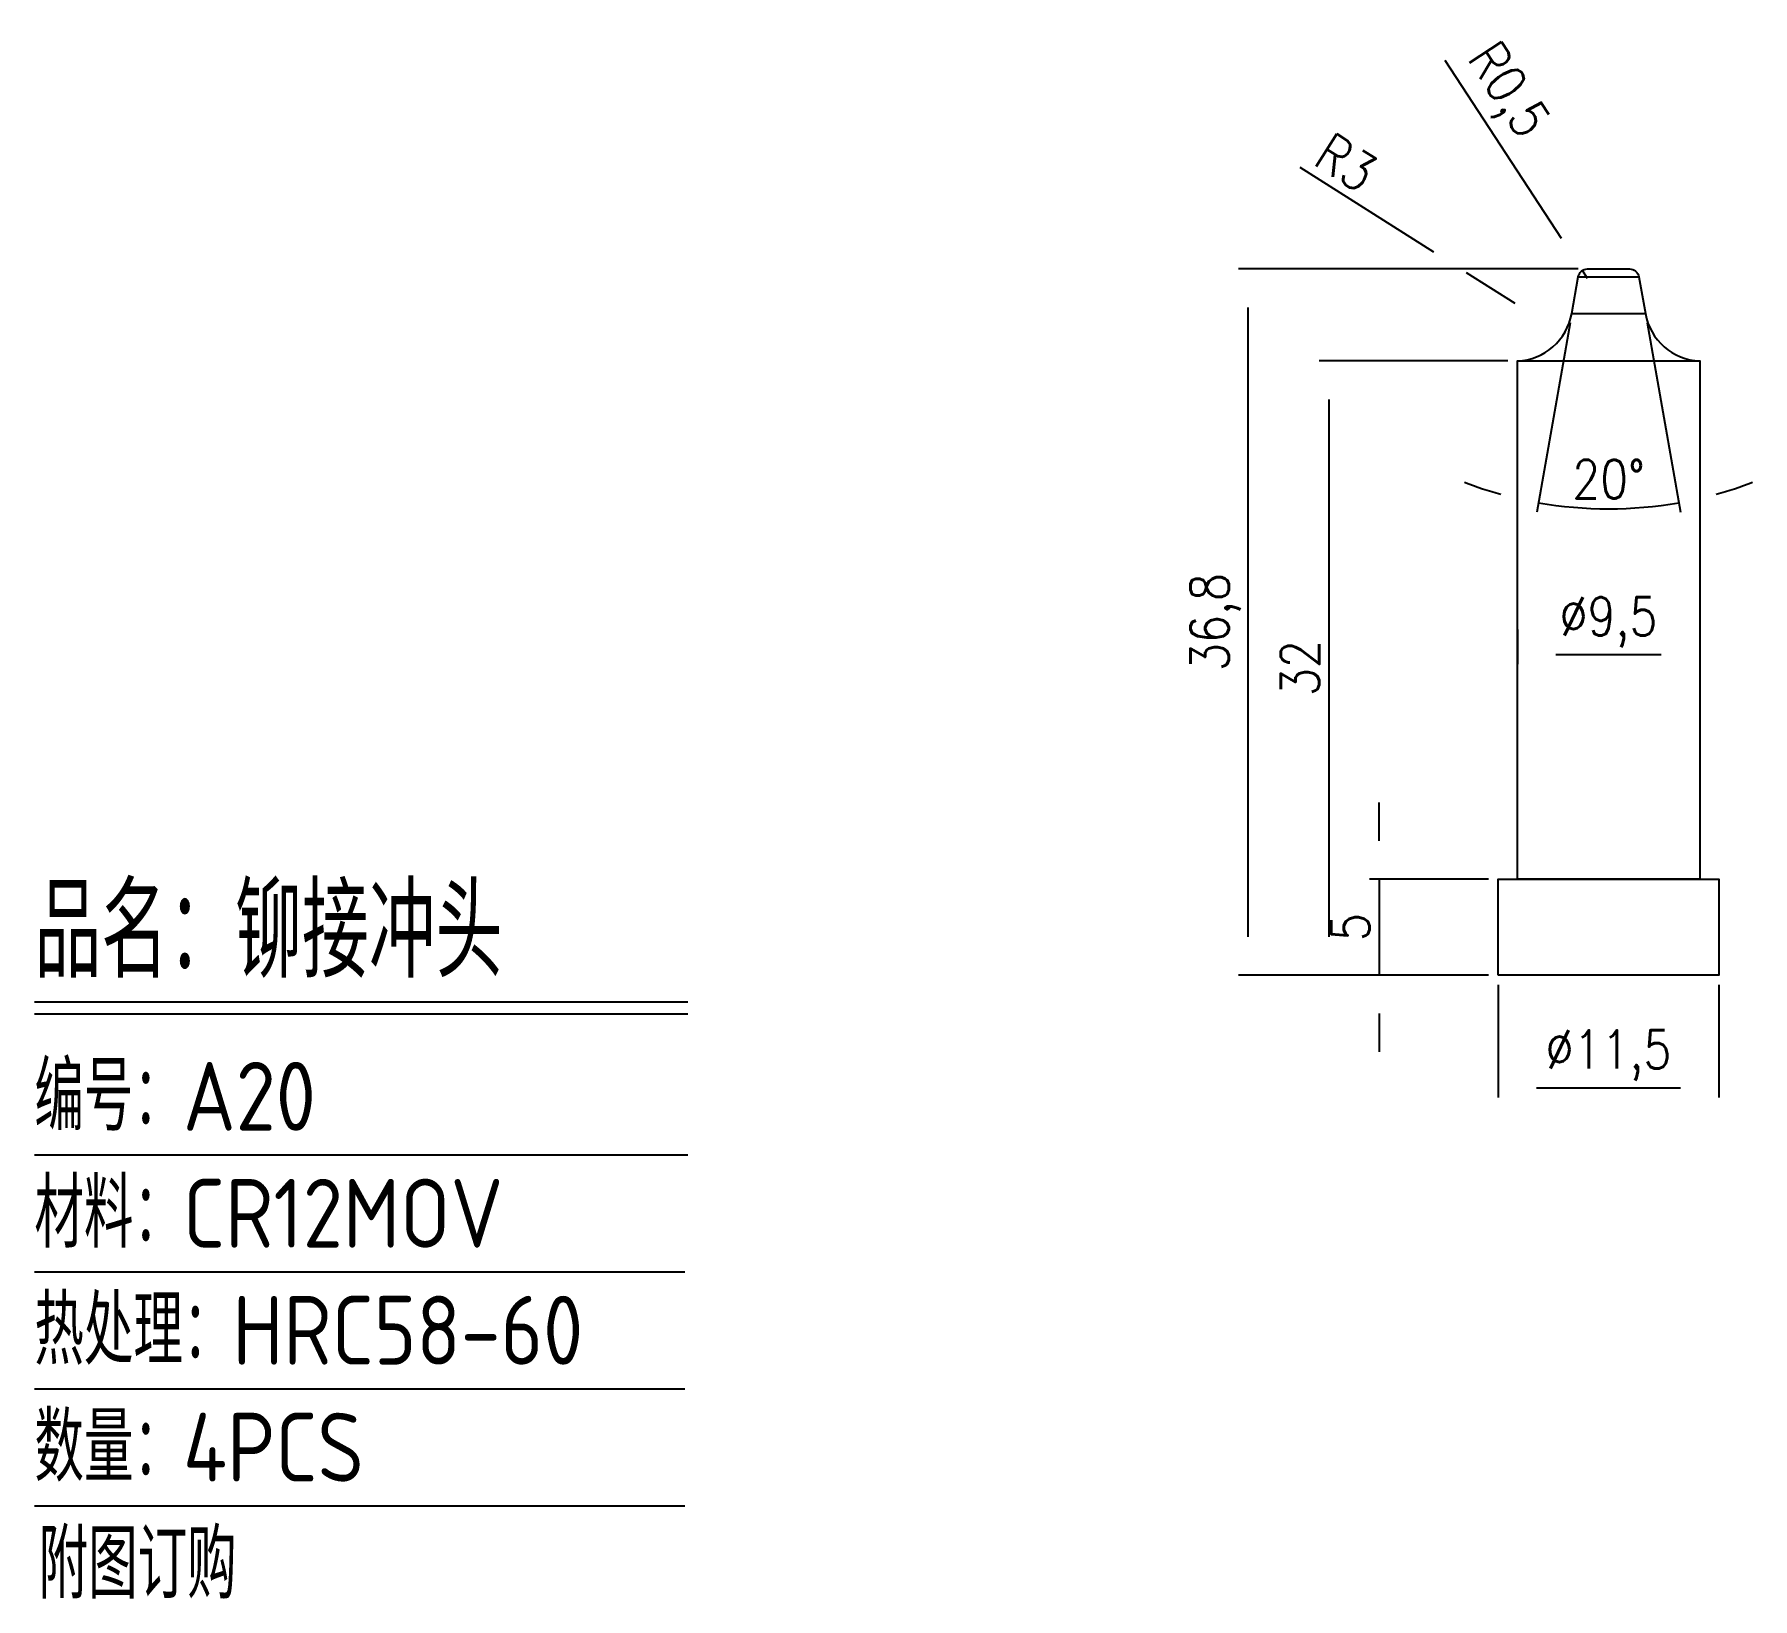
# Model space of a CAD drawing. Header units: millimetres. Extents: x 6595.8 to 6685.4, y -1955.8 to -1874.2.
import ezdxf

# ---------------------------------------------------------------- set-up
doc = ezdxf.new("R2010")
doc.units = ezdxf.units.MM
doc.layers.add('DIM', color=4, linetype='Continuous')
doc.layers.add('PRESS_D', color=5, linetype='Continuous')
doc.styles.add('gbenor', font='gbenor.shx', dxfattribs={"bigfont": 'gbcbig.shx'})
doc.styles.get("Standard").update_dxf_attribs({"font": 'txt.shx', "width": 0.85, "bigfont": 'ctxt.shx'})
doc.dimstyles.new('T-2-WX', dxfattribs={"dimtxt": 2, "dimasz": 2, "dimexe": 0.5, "dimexo": 0.5, "dimgap": 0.5, "dimtad": 1, "dimtxsty": 'Standard', "dimblk": 'OPEN30', "dimcen": 0, "dimazin": 3, "dimtfac": 1, "dimtmove": 0, "dimatfit": 3, "dimldrblk": 'OPEN30', "dimlwd": -1, "dimlwe": -1})

# ---------------------------------------------------------------- blocks, each defined once
blk = doc.blocks.new('*D7579')
at = {"layer": 'Defpoints', "color": 0}
for p in [(6676.776, -1886.46), (6659.078, -1923.256), (6672.114, -1923.256)]:
    blk.add_point(p, dxfattribs=at)
at = {"layer": 'DIM', "color": 0}
for p, q in [((6676.276, -1886.46), (6658.578, -1886.46)), ((6659.078, -1888.46), (6659.078, -1921.256)), ((6671.614, -1923.256), (6658.578, -1923.256))]:
    blk.add_line(p, q, dxfattribs=at)
at = {"layer": 'DIM', "color": 0, "insert": (6657.387, -1904.858), "char_height": 2, "attachment_point": 5, "rotation": 90}
blk.add_mtext('36,8', dxfattribs=at)
blk = doc.blocks.new('_Open30')
blk = doc.blocks.new('*D7580')
at = {"layer": 'Defpoints', "color": 0}
for p in [(6672.114, -1918.256), (6665.914, -1923.256), (6672.114, -1923.256)]:
    blk.add_point(p, dxfattribs=at)
at = {"layer": 'DIM', "color": 0}
for p, q in [((6665.914, -1916.256), (6665.914, -1914.256)), ((6671.614, -1918.256), (6665.414, -1918.256)), ((6665.914, -1918.256), (6665.914, -1923.256)), ((6671.614, -1923.256), (6665.414, -1923.256)), ((6665.914, -1925.256), (6665.914, -1927.256))]:
    blk.add_line(p, q, dxfattribs=at)
at = {"layer": 'DIM', "color": 0, "insert": (6664.414, -1920.756), "char_height": 2, "attachment_point": 5, "rotation": 90}
blk.add_mtext('5', dxfattribs=at)
blk = doc.blocks.new('*D7581')
at = {"layer": 'Defpoints', "color": 0}
for p in [(6673.116, -1904.756), (6682.616, -1904.756), (6682.616, -1906.557)]:
    blk.add_point(p, dxfattribs=at)
at = {"layer": 'DIM', "color": 0}
for p, q in [((6673.116, -1905.256), (6673.116, -1907.057)), ((6682.616, -1905.256), (6682.616, -1907.057)), ((6675.116, -1906.557), (6680.616, -1906.557))]:
    blk.add_line(p, q, dxfattribs=at)
at = {"layer": 'DIM', "color": 0, "insert": (6677.866, -1904.867), "char_height": 2, "attachment_point": 5}
blk.add_mtext('%%c9,5', dxfattribs=at)
blk = doc.blocks.new('*D7582')
at = {"layer": 'Defpoints', "color": 0}
for p in [(6672.114, -1923.256), (6683.614, -1923.256), (6683.614, -1929.128)]:
    blk.add_point(p, dxfattribs=at)
at = {"layer": 'DIM', "color": 0}
for p, q in [((6672.114, -1923.756), (6672.114, -1929.628)), ((6683.614, -1923.756), (6683.614, -1929.628)), ((6674.114, -1929.128), (6681.614, -1929.128))]:
    blk.add_line(p, q, dxfattribs=at)
at = {"layer": 'DIM', "color": 0, "insert": (6677.864, -1927.437), "char_height": 2, "attachment_point": 5}
blk.add_mtext('%%c11,5', dxfattribs=at)
blk = doc.blocks.new('*D7583')
at = {"layer": 'Defpoints', "color": 0}
for p in [(6673.116, -1891.255), (6663.289, -1923.256), (6672.114, -1923.256)]:
    blk.add_point(p, dxfattribs=at)
at = {"layer": 'DIM', "color": 0}
for p, q in [((6672.616, -1891.255), (6662.789, -1891.255)), ((6663.289, -1893.255), (6663.289, -1921.256)), ((6671.614, -1923.256), (6662.789, -1923.256))]:
    blk.add_line(p, q, dxfattribs=at)
at = {"layer": 'DIM', "color": 0, "insert": (6661.789, -1907.256), "char_height": 2, "attachment_point": 5, "rotation": 90}
blk.add_mtext('32', dxfattribs=at)
blk = doc.blocks.new('*D7584')
at = {"layer": 'Defpoints', "color": 0}
for p in [(6670.458, -1886.654), (6672.994, -1888.257)]:
    blk.add_point(p, dxfattribs=at)
at = {"layer": 'DIM', "color": 0}
for p, q in [((6668.768, -1885.585), (6661.801, -1881.179)), ((6672.994, -1888.257), (6670.458, -1886.654))]:
    blk.add_line(p, q, dxfattribs=at)
at = {"layer": 'DIM', "color": 0, "insert": (6664.189, -1880.914), "char_height": 2, "attachment_point": 5, "rotation": 327.6886}
blk.add_mtext('R3', dxfattribs=at)
blk = doc.blocks.new('*D7585')
at = {"layer": 'Defpoints', "color": 0}
for p in [(6676.503, -1886.541), (6676.776, -1886.96)]:
    blk.add_point(p, dxfattribs=at)
at = {"layer": 'DIM', "color": 0}
for p, q in [((6675.408, -1884.867), (6669.346, -1875.602)), ((6676.776, -1886.96), (6676.503, -1886.541))]:
    blk.add_line(p, q, dxfattribs=at)
at = {"layer": 'DIM', "color": 0, "insert": (6672.453, -1877.262), "char_height": 2, "attachment_point": 5, "rotation": 303.19255}
blk.add_mtext('R0,5', dxfattribs=at)
blk = doc.blocks.new('*D7586')
at = {"layer": 'Defpoints', "color": 0}
for p in [(6676.284, -1886.873), (6679.448, -1886.873), (6675.948, -1888.778), (6679.784, -1888.778), (6676.641, -1898.926)]:
    blk.add_point(p, dxfattribs=at)
at = {"layer": 'DIM', "color": 0}
for p, q in [((6675.861, -1889.271), (6674.122, -1899.134)), ((6679.871, -1889.271), (6681.61, -1899.134))]:
    blk.add_line(p, q, dxfattribs=at)
for start, end in [(249.11366, 254.55683), (285.44317, 290.88634), (260, 280)]:
    blk.add_arc((6677.866, -1877.901), 21.06, start, end, dxfattribs=at)
at = {"layer": 'DIM', "color": 0, "insert": (6677.866, -1897.414), "char_height": 2, "attachment_point": 5}
blk.add_mtext('20%%d', dxfattribs=at)

msp = doc.modelspace()

# ---------------------------------------------------------------- linework, layer by layer
at = {"layer": 'DIM', "color": 4, "linetype": 'Continuous', "lineweight": 25}
for p, q in [((6595.842, -1924.644), (6629.886, -1924.644)), ((6595.842, -1925.271), (6629.886, -1925.271)), ((6595.842, -1932.621), (6629.886, -1932.621)), ((6595.842, -1938.716), (6629.738, -1938.716)), ((6595.842, -1944.811), (6629.738, -1944.811)), ((6595.842, -1950.906), (6629.738, -1950.906))]:
    msp.add_line(p, q, dxfattribs=at)
at = {"layer": 'PRESS_D', "color": 3, "linetype": 'Continuous'}
for p, q in [((6676.289, -1886.873), (6679.448, -1886.873)), ((6675.948, -1888.778), (6679.784, -1888.778)), ((6673.116, -1891.255), (6682.616, -1891.255))]:
    msp.add_line(p, q, dxfattribs=at)
msp.add_lwpolyline([(6678.956, -1886.46, -0.36397), (6679.448, -1886.873), (6679.784, -1888.778, 0.352459), (6682.616, -1891.255), (6682.616, -1918.256), (6673.116, -1918.256), (6673.116, -1891.255, 0.352459), (6675.948, -1888.778), (6676.284, -1886.873, -0.36397), (6676.776, -1886.46)], format="xyb", close=True, dxfattribs=at)
msp.add_lwpolyline([(6672.114, -1923.256), (6672.114, -1918.256), (6683.614, -1918.256), (6683.614, -1923.256)], close=True, dxfattribs=at)

# ---------------------------------------------------------------- texts
at = {"layer": 'DIM', "color": 3, "linetype": 'Continuous', "lineweight": 25, "style": 'gbenor'}
for s, height, p in [('品名：铆接冲头', 4.8402, (6595.842, -1923.389)), ('编号：A20', 3.5853, (6595.842, -1931.366)), ('材料：CR12MOV', 3.5853, (6595.842, -1937.461)), ('热处理：HRC58-60', 3.58531, (6595.842, -1943.556)), ('数量：4PCS', 3.5853, (6595.842, -1949.651)), ('附图订购', 3.5853, (6596.06, -1955.746))]:
    msp.add_text(s, height=height, dxfattribs=at).set_placement(p)

# ---------------------------------------------------------------- dimensions: what is measured, and where the dimension line sits
at = {"layer": 'DIM'}
for center, mpoint, picture, middle in [((6676.776, -1886.96), (6676.503, -1886.541), '*D7585', (6671.038, -1878.188)), ((6672.994, -1888.257), (6670.458, -1886.654), '*D7584', (6663.387, -1882.182))]:
    dim = msp.add_radius_dim(center=center, mpoint=mpoint, dimstyle='T-2-WX', dxfattribs=at)
    dim.commit()
    dim.dimension.update_dxf_attribs({"geometry": picture, "text_midpoint": middle, "dimtype": 164})
for base, p1, picture, middle in [((6659.078, -1923.256), (6676.776, -1886.46), '*D7579', (6657.387, -1904.858)), ((6663.289, -1923.256), (6673.116, -1891.255), '*D7583', (6661.789, -1907.256)), ((6665.914, -1923.256), (6672.114, -1918.256), '*D7580', (6664.414, -1920.756))]:
    dim = msp.add_linear_dim(base=base, p1=p1, p2=(6672.114, -1923.256), angle=90, dimstyle='T-2-WX', dxfattribs=at)
    dim.commit()
    dim.dimension.update_dxf_attribs({"geometry": picture, "text_midpoint": middle})
dim = msp.add_angular_dim_2l(base=(6676.6414, -1898.9257), line1=((6679.4479, -1886.8727), (6679.7839, -1888.7784)), line2=((6675.948, -1888.7784), (6676.284, -1886.8727)), dimstyle='T-2-WX', dxfattribs=at)
dim.commit()
dim.dimension.update_dxf_attribs({"geometry": '*D7586', "text_midpoint": (6677.866, -1897.4137)})
for base, p1, p2, picture, middle in [((6682.616, -1906.557), (6673.116, -1904.756), (6682.616, -1904.756), '*D7581', (6677.866, -1904.867)), ((6683.614, -1929.128), (6672.114, -1923.256), (6683.614, -1923.256), '*D7582', (6677.864, -1927.437))]:
    dim = msp.add_linear_dim(base=base, p1=p1, p2=p2, text='%%c<>', dimstyle='T-2-WX', dxfattribs=at)
    dim.commit()
    dim.dimension.update_dxf_attribs({"geometry": picture, "text_midpoint": middle})

doc.saveas('drawing.dxf')
